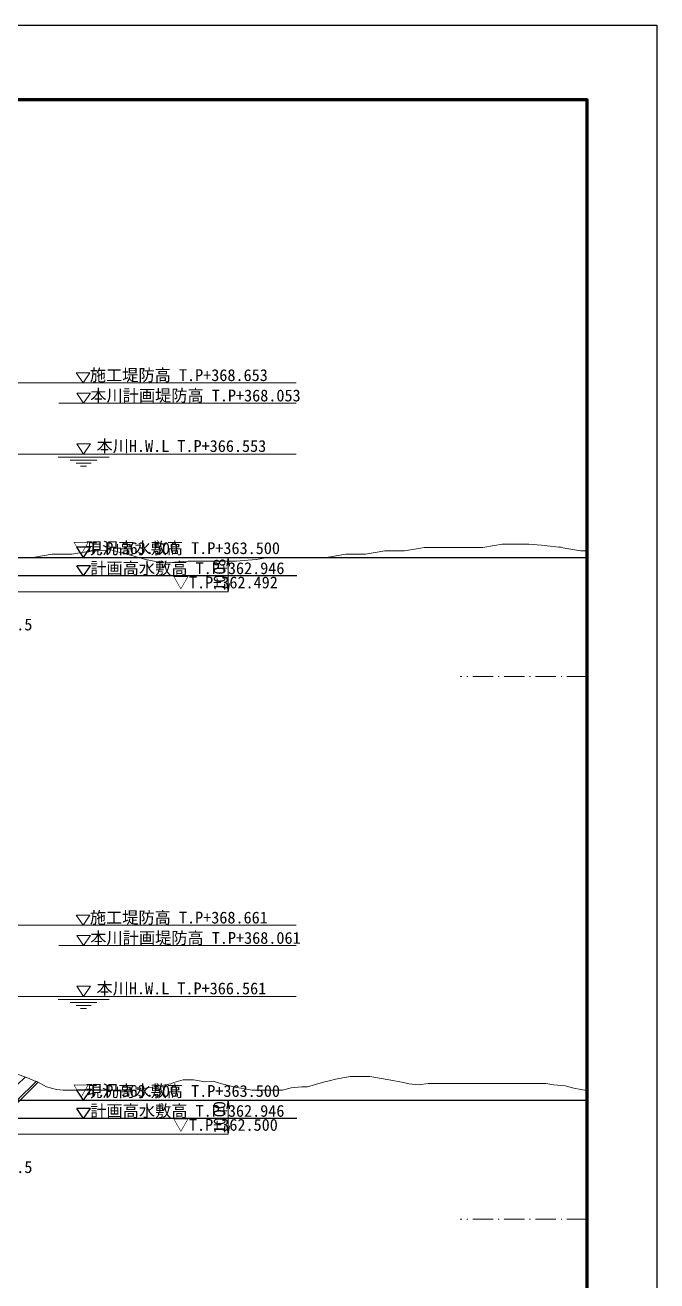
# Model space of a CAD drawing. Header units: millimetres. Extents: x -23295 to 84900, y -241468 to 58400.
# Drawn here: x 66280 to 84900, y -219092 to -182068 of the extents above; entities that cross this region are included whole.
import ezdxf
from ezdxf.enums import TextEntityAlignment as Align

# ---------------------------------------------------------------- set-up
doc = ezdxf.new("R2010")
doc.units = ezdxf.units.MM
doc.header["$LTSCALE"] = 100
doc.header["$PDSIZE"] = 300
doc.linetypes.add('SXF_一点短鎖線', pattern=[9.25, 6, -1.5, 0.25, -1.5])
doc.layers.get('Defpoints').update_dxf_attribs({"color": 191})
for name, color, linetype, lineweight in [('D-BGD', 7, 'Continuous', 13), ('D-BMK', 2, 'SXF_一点短鎖線', 13), ('D-STR-DIM', 7, 'Continuous', 13), ('D-STR-HTXT', 7, 'Continuous', 13), ('D-STR-STR8', 3, 'Continuous', 25), ('D-STR-STRA', 6, 'Continuous', 25), ('D-STR-TXT', 7, 'Continuous', 13), ('D-TTL', 2, 'Continuous', 140), ('埋A', 6, 'Continuous', 13), ('掘削', 4, 'Continuous', 13)]:
    doc.layers.add(name, color=color, linetype=linetype, lineweight=lineweight)
doc.styles.add('MS ゴシック', font='MS Gothic.ttf')
doc.styles.add('ＭＳ ゴシック', font='MS Gothic.ttf')
doc.dimstyles.new('DIM-100-F', dxfattribs={"dimscale": 100, "dimtxt": 3.5, "dimasz": 2.5, "dimexe": 0, "dimexo": 2, "dimgap": 0.8, "dimtad": 1, "dimdec": 0, "dimzin": 0, "dimdsep": 46, "dimtxsty": 'MS ゴシック', "dimblk": 'OPEN', "dimcen": 0.1, "dimclrd": 256, "dimclre": 256, "dimclrt": 256, "dimaunit": 1, "dimadec": 4, "dimazin": 0, "dimtfac": 1, "dimtdec": 0, "dimtmove": 2, "dimatfit": 3, "dimldrblk": 'OPEN', "dimfxl": 1, "dimtolj": 1, "dimtzin": 0, "dimlwd": -1, "dimlwe": -1, "dimarcsym": 0})

# ---------------------------------------------------------------- blocks, each defined once
blk = doc.blocks.new('_Open')
at = {"color": 0, "linetype": 'ByBlock', "lineweight": -2}
for p, q in [((-1, 0.17), (0, 0)), ((-1, -0.17), (0, 0)), ((0, 0), (-1, 0))]:
    blk.add_line(p, q, dxfattribs=at)
blk = doc.blocks.new('*D196')
at = {"layer": 'D-STR-DIM', "transparency": 16777216}
for p, q in [((66342, -197768), (72265, -197768)), ((72265, -198018), (72265, -198526)), ((64234, -198776), (72265, -198776))]:
    blk.add_line(p, q, dxfattribs=at)
at = {"layer": 'Defpoints', "color": 0, "transparency": 16777216}
for p in [(66142, -197768), (64034, -198776), (72265, -198776)]:
    blk.add_point(p, dxfattribs=at)
at = {"layer": 'D-STR-DIM', "transparency": 16777216, "xscale": 250, "yscale": 250, "zscale": 250}
for p, rotation in [((72265, -197768), 90), ((72265, -198776), 270)]:
    blk.add_blockref('_Open', p, dxfattribs=dict(at, rotation=rotation))
at = {"layer": 'D-STR-DIM', "transparency": 16777216, "insert": (72010, -198272), "char_height": 350, "attachment_point": 5, "rotation": 90, "style": 'MS ゴシック'}
blk.add_mtext('\\A1;1008', dxfattribs=at)
blk = doc.blocks.new('*D220')
at = {"layer": 'D-STR-DIM', "transparency": 16777216}
for p, q in [((66334, -213768), (72265, -213768)), ((72265, -214018), (72265, -214518)), ((64234, -214768), (72265, -214768))]:
    blk.add_line(p, q, dxfattribs=at)
at = {"layer": 'Defpoints', "color": 0, "transparency": 16777216}
for p in [(66134, -213768), (64034, -214768), (72265, -214768)]:
    blk.add_point(p, dxfattribs=at)
at = {"layer": 'D-STR-DIM', "transparency": 16777216, "xscale": 250, "yscale": 250, "zscale": 250}
for p, rotation in [((72265, -213768), 90), ((72265, -214768), 270)]:
    blk.add_blockref('_Open', p, dxfattribs=dict(at, rotation=rotation))
at = {"layer": 'D-STR-DIM', "transparency": 16777216, "insert": (72010, -214268), "char_height": 350, "attachment_point": 5, "rotation": 90, "style": 'MS ゴシック'}
blk.add_mtext('\\A1;1000', dxfattribs=at)

msp = doc.modelspace()

# ---------------------------------------------------------------- hatches: boundary and pattern name
at = {"layer": '掘削'}
h = msp.add_hatch(dxfattribs=at)
h.set_pattern_fill('ANSI33', color=256, scale=100)
h.set_pattern_definition([(45, (-164286.73, 135129.4), (-449.0128, 449.0128), []), (45, (-163837.7, 135129.4), (-449.0128, 449.0128), [317.5, -158.75])])
h.paths.add_polyline_path([(66666.5, -213235), (66628, -213214), (66543.6, -213197.2), (66396.8, -213127.8), (66051.2, -212999), (65811.1, -212909.5), (65474.5, -212784.1), (65393.5, -212753.8), (65078.7, -212636.5), (64897.8, -212569.1), (64712.5, -212467.9), (64390.2, -212379.9), (64321.1, -212354.1), (63980.1, -212167.9), (63744.4, -212039.2), (63386.8, -211905.9), (63247.7, -211854), (63167.6, -211846), (62871.3, -211713.7), (62590.9, -211609.2), (62515.2, -211581), (62383.5, -211531.9), (61437.5, -211179.3), (61416.6, -211167.9), (61380.2, -211158), (60860.8, -210912.6), (60376.9, -210767.9), (60318, -210762), (60158.5, -210680.8), (59707.3, -210434.4), (59585.5, -210389), (59373.6, -210310), (59130.6, -210195.2), (58802.2, -210040.1), (58553.9, -209904.5), (58486.9, -209891.1), (58370.3, -209836.1), (58120.7, -209743), (57977.2, -209689.5), (57445.8, -209491.5), (57400.5, -209477.9), (57388.2, -209470), (57367, -209462.1), (57022, -209333.5), (56823.8, -209259.6), (56363.7, -209088.1), (56289.6, -209067.9), (56247, -209067.9), (55923.4, -209011.8), (55670.3, -208967.9), (55360.4, -208967.9), (55191, -208967.9), (55093.6, -208994.5), (54733, -209030.4), (54516.9, -209067.9), (54458.5, -209067.9), (54357, -209067.9), (53940.2, -209067.9), (53726.1, -209067.9), (53363.5, -209067.9), (53359.9, -209067.9), (53353.7, -209067.9), (52885.2, -209067.9), (54527.3, -210214.7), (61633.5, -213767.8), (66133.7, -213767.8)])

# ---------------------------------------------------------------- linework, layer by layer
at = {"layer": 'D-BGD', "linetype": 'Continuous', "lineweight": 13}
for points in [[(82850, -197567.7), (82651.6, -197567.7), (82125.7, -197476.5), (82074.9, -197462.6), (82006.2, -197455.8), (81498.1, -197405.1), (81122.4, -197367.7), (80921.4, -197367.7), (80649.8, -197367.7), (80344.7, -197367.7), (80119, -197406.8), (79768, -197467.7), (79293.4, -197467.7), (79191.3, -197467.7), (79115.7, -197467.7), (78614.6, -197467.7), (78112.4, -197467.7), (78037.8, -197467.7), (77937, -197485.1), (77461.1, -197567.7), (77109.1, -197567.7), (76966.4, -197567.7), (76884.4, -197567.7), (76600.2, -197616.9), (76307.7, -197667.7), (76234, -197667.7), (76105.8, -197667.7), (75731, -197667.7), (75224.3, -197755.5), (75154.3, -197767.7), (75102.5, -197767.7), (74577.5, -197767.7), (74099.2, -197767.7), (74000.8, -197767.7), (73867.9, -197767.7), (73424.1, -197767.7), (73095.9, -197824.6), (72847.4, -197842.9), (72511.5, -197867.7), (72270.7, -197867.7), (72092.5, -197867.7), (71694, -197867.7), (71155.1, -197867.7), (71117.2, -197867.7), (71089.2, -197872.5), (70540.5, -197913), (70085.9, -197867.7), (69963.8, -197855.5), (69798.7, -197810.4), (69387.1, -197698), (69082.6, -197614.9), (68810.4, -197540.5), (68442.3, -197567.7), (68233.7, -197567.7), (68079.3, -197594.4), (67656.9, -197667.7), (67085.9, -197667.7), (67080.2, -197667.7), (67076, -197668.4), (66503.5, -197767.7), (66072.7, -197767.7)], [(82850, -213480.7), (82776, -213467.9), (82656.9, -213447.2), (82449.8, -213411.3), (82199.3, -213342.9), (81860.7, -213309.2), (81622.6, -213267.9), (81558.3, -213267.9), (81446.5, -213267.9), (81192.1, -213267.9), (80504.3, -213267.9), (80459.7, -213267.9), (80443.1, -213267.9), (79892.4, -213267.9), (79727.2, -213267.9), (79439.8, -213267.9), (79315.7, -213267.9), (78994.8, -213267.9), (78739, -213267.9), (78628.6, -213267.9), (78436.5, -213267.9), (78162.3, -213267.9), (77896.2, -213314), (77585.6, -213283.1), (77433.2, -213241.5), (77008.9, -213167.9), (76435.2, -213068.4), (76432.1, -213068.1), (76431.3, -213068), (76429.9, -213067.9), (75855.4, -213067.9), (75698.9, -213095), (75426.6, -213142.3), (75278.7, -213182.6), (75078.8, -213237.2), (74600.3, -213367.9), (74423.3, -213367.9), (74125.3, -213397.6), (73867.8, -213467.9), (73548.6, -213467.9), (73501.6, -213467.9), (73420, -213467.9), (73135.4, -213467.9), (72971.8, -213467.9), (72416.6, -213371.6), (72395.1, -213365.7), (72036.8, -213267.9), (71818.4, -213208.3), (71577.1, -213226.1), (71241.7, -213167.9), (70938.1, -213167.9), (70665, -213242.5), (70571.9, -213284), (70410, -213312.1), (70088.3, -213367.9), (69839.5, -213411), (69511.5, -213467.9), (69107.1, -213467.9), (68934.8, -213467.9), (68740.9, -213467.9), (68403.4, -213467.9), (68368.2, -213467.9), (68358.1, -213467.9), (68296.9, -213467.9), (67642.2, -213467.9), (67400.1, -213467.9), (67204.7, -213448.4), (66909.8, -213367.9), (66628, -213214), (66543.6, -213197.2), (66396.8, -213127.8), (66051.2, -212999)]]:
    msp.add_lwpolyline(points, dxfattribs=at)
at = {"layer": 'D-BMK', "linetype": 'SXF_一点短鎖線'}
for p, q in [((82850, -201267.9), (79103.3, -201267.9)), ((82850, -217267.8), (79103.3, -217267.8))]:
    msp.add_line(p, q, dxfattribs=at)
at = {"layer": 'D-STR-HTXT', "linetype": 'Continuous'}
for p, q in [((68189.1, -192314.9), (67789.1, -192314.9)), ((67989.1, -192614.9), (67789.1, -192314.9)), ((67989.1, -192614.9), (68189.1, -192314.9)), ((74273.3, -192614.9), (52224.8, -192614.7)), ((74273.3, -193214.9), (67273.3, -193214.8)), ((68202.3, -192914.9), (67802.3, -192914.9)), ((68002.3, -193214.9), (67802.3, -192914.9)), ((68002.3, -193214.9), (68202.3, -192914.9)), ((68189.1, -208306.9), (67789.1, -208306.9)), ((67989.1, -208606.9), (67789.1, -208306.9)), ((67989.1, -208606.9), (68189.1, -208306.9)), ((74273.3, -208606.9), (52224.8, -208606.6)), ((68202.3, -208906.9), (67802.3, -208906.9)), ((68002.3, -209206.9), (67802.3, -208906.9)), ((68002.3, -209206.9), (68202.3, -208906.9)), ((74273.3, -209206.9), (67273.3, -209206.8))]:
    msp.add_line(p, q, dxfattribs=at)
at = {"layer": 'D-STR-HTXT'}
for p, q in [((54281.3, -194714.7), (74273.3, -194714.8)), ((68202.3, -194414.9), (67802.3, -194414.9)), ((68002.3, -194714.9), (67802.3, -194414.9)), ((68002.3, -194714.9), (68202.3, -194414.9)), ((68752.3, -194802.9), (67252.3, -194802.9)), ((68392.3, -194890.9), (67612.3, -194890.9)), ((68222.3, -194978.9), (67782.3, -194978.9)), ((68090.3, -195066.9), (67914.3, -195066.9)), ((68202.3, -210406.9), (67802.3, -210406.9)), ((68002.3, -210706.9), (67802.3, -210406.9)), ((68002.3, -210706.9), (68202.3, -210406.9)), ((54281.3, -210706.6), (74273.3, -210706.8)), ((68752.3, -210794.9), (67252.3, -210794.9)), ((68392.3, -210882.9), (67612.3, -210882.9)), ((68222.3, -210970.9), (67782.3, -210970.9)), ((68090.3, -211058.9), (67914.3, -211058.9))]:
    msp.add_line(p, q, dxfattribs=at)
at = {"layer": 'D-STR-STR8'}
msp.add_lwpolyline([(66666.5, -213235), (64533.6, -215367.9), (62883.6, -215367.9), (62643.6, -214887.8), (54281.3, -210706.6), (54527.3, -210214.7), (52885.2, -209067.9)], dxfattribs=at)
at = {"layer": 'D-STR-STRA', "linetype": 'Continuous'}
for p, q in [((61617.4, -197767.8), (82850, -197767.8)), ((61633.5, -213767.8), (82850, -213767.8))]:
    msp.add_line(p, q, dxfattribs=at)
at = {"layer": 'D-TTL'}
msp.add_lwpolyline([(2850, -184267.8), (2850, -239267.8), (82850, -239267.8), (82850, -184267.8)], close=True, dxfattribs=at)
at = {"layer": 'Defpoints', "linetype": 'Continuous'}
for p, q in [((68202.2, -197462.7), (67802.2, -197462.7)), ((68002.2, -197762.7), (67802.2, -197462.7)), ((68002.2, -197762.7), (68202.2, -197462.7)), ((68202.2, -198005.8), (67802.2, -198005.8)), ((68002.2, -198305.8), (67802.2, -198005.8)), ((68002.2, -198305.8), (68202.2, -198005.8)), ((74286.4, -198306.8), (62695.3, -198306.7)), ((68202.2, -213467.8), (67802.2, -213467.8)), ((68002.2, -213767.8), (67802.2, -213467.8)), ((68002.2, -213767.8), (68202.2, -213467.8)), ((74286.4, -214306.8), (62695.3, -214306.7)), ((68202.2, -214005.8), (67802.2, -214005.8)), ((68002.2, -214305.8), (67802.2, -214005.8)), ((68002.2, -214305.8), (68202.2, -214005.8))]:
    msp.add_line(p, q, dxfattribs=at)
at = {"layer": 'Defpoints', "color": 1}
msp.add_lwpolyline([(84900, -241467.8), (800, -241467.8), (800, -182067.8), (84900, -182067.8)], close=True, dxfattribs=at)

# ---------------------------------------------------------------- texts
at = {"layer": 'D-STR-TXT', "ltscale": 0.01, "style": 'ＭＳ ゴシック'}
for s, p in [('施工堤防高 T.P+368.653', (68188.5, -192562.3)), ('本川計画堤防高 T.P+368.053', (68201.7, -193162.3)), ('本川H.W.L T.P+366.553', (68383.8, -194651.4)), ('施工堤防高 T.P+368.661', (68188.5, -208554.2)), ('本川計画堤防高 T.P+368.061', (68201.7, -209154.2)), ('本川H.W.L T.P+366.561', (68383.8, -210643.4))]:
    msp.add_text(s, height=350, dxfattribs=at).set_placement(p)
for p in [(69238.9, -197767.8), (69238.9, -213767.8)]:
    msp.add_text('▽T.P+363.500', height=350, dxfattribs=at).set_placement(p, align=Align.BOTTOM_CENTER)
at = {"layer": 'Defpoints', "style": 'ＭＳ ゴシック'}
for s, p in [('現況高水敷高 T.P+363.500', (70930.6, -197767.7)), ('▽T.P+362.492', (72180.3, -198779)), ('現況高水敷高 T.P+363.500', (70930.6, -213772.7)), ('▽T.P+362.500', (72180.3, -214771))]:
    msp.add_text(s, height=350, dxfattribs=at).set_placement(p, align=Align.BOTTOM_CENTER)
at = {"layer": 'Defpoints', "ltscale": 0.01, "style": 'ＭＳ ゴシック'}
for p in [(68201.6, -198254.2), (68201.6, -214254.2)]:
    msp.add_text('計画高水敷高 T.P+362.946', height=350, dxfattribs=at).set_placement(p)
at = {"layer": '埋A', "style": 'ＭＳ ゴシック'}
for p in [(65780.1, -199737.8), (65780.1, -215736.9)]:
    msp.add_text('3.5', height=350, dxfattribs=at).set_placement(p, align=Align.MIDDLE_LEFT)

# ---------------------------------------------------------------- dimensions: what is measured, and where the dimension line sits
at = {"layer": 'D-STR-DIM'}
dim = msp.add_linear_dim(base=(72265.1, -198775.9), p1=(66141.8, -197767.8), p2=(64033.6, -198775.9), angle=90, dimstyle='DIM-100-F', dxfattribs=at)
dim.commit()
dim.dimension.update_dxf_attribs({"geometry": '*D196', "text_midpoint": (72010.1, -198271.8)})
dim = msp.add_linear_dim(base=(72265.1, -214767.9), p1=(66133.7, -213767.8), p2=(64033.6, -214767.9), angle=90, dimstyle='DIM-100-F', dxfattribs=at)
dim.commit()
dim.dimension.update_dxf_attribs({"geometry": '*D220', "text_midpoint": (72010.1, -214267.8), "dimtype": 160})

doc.saveas('drawing.dxf')
